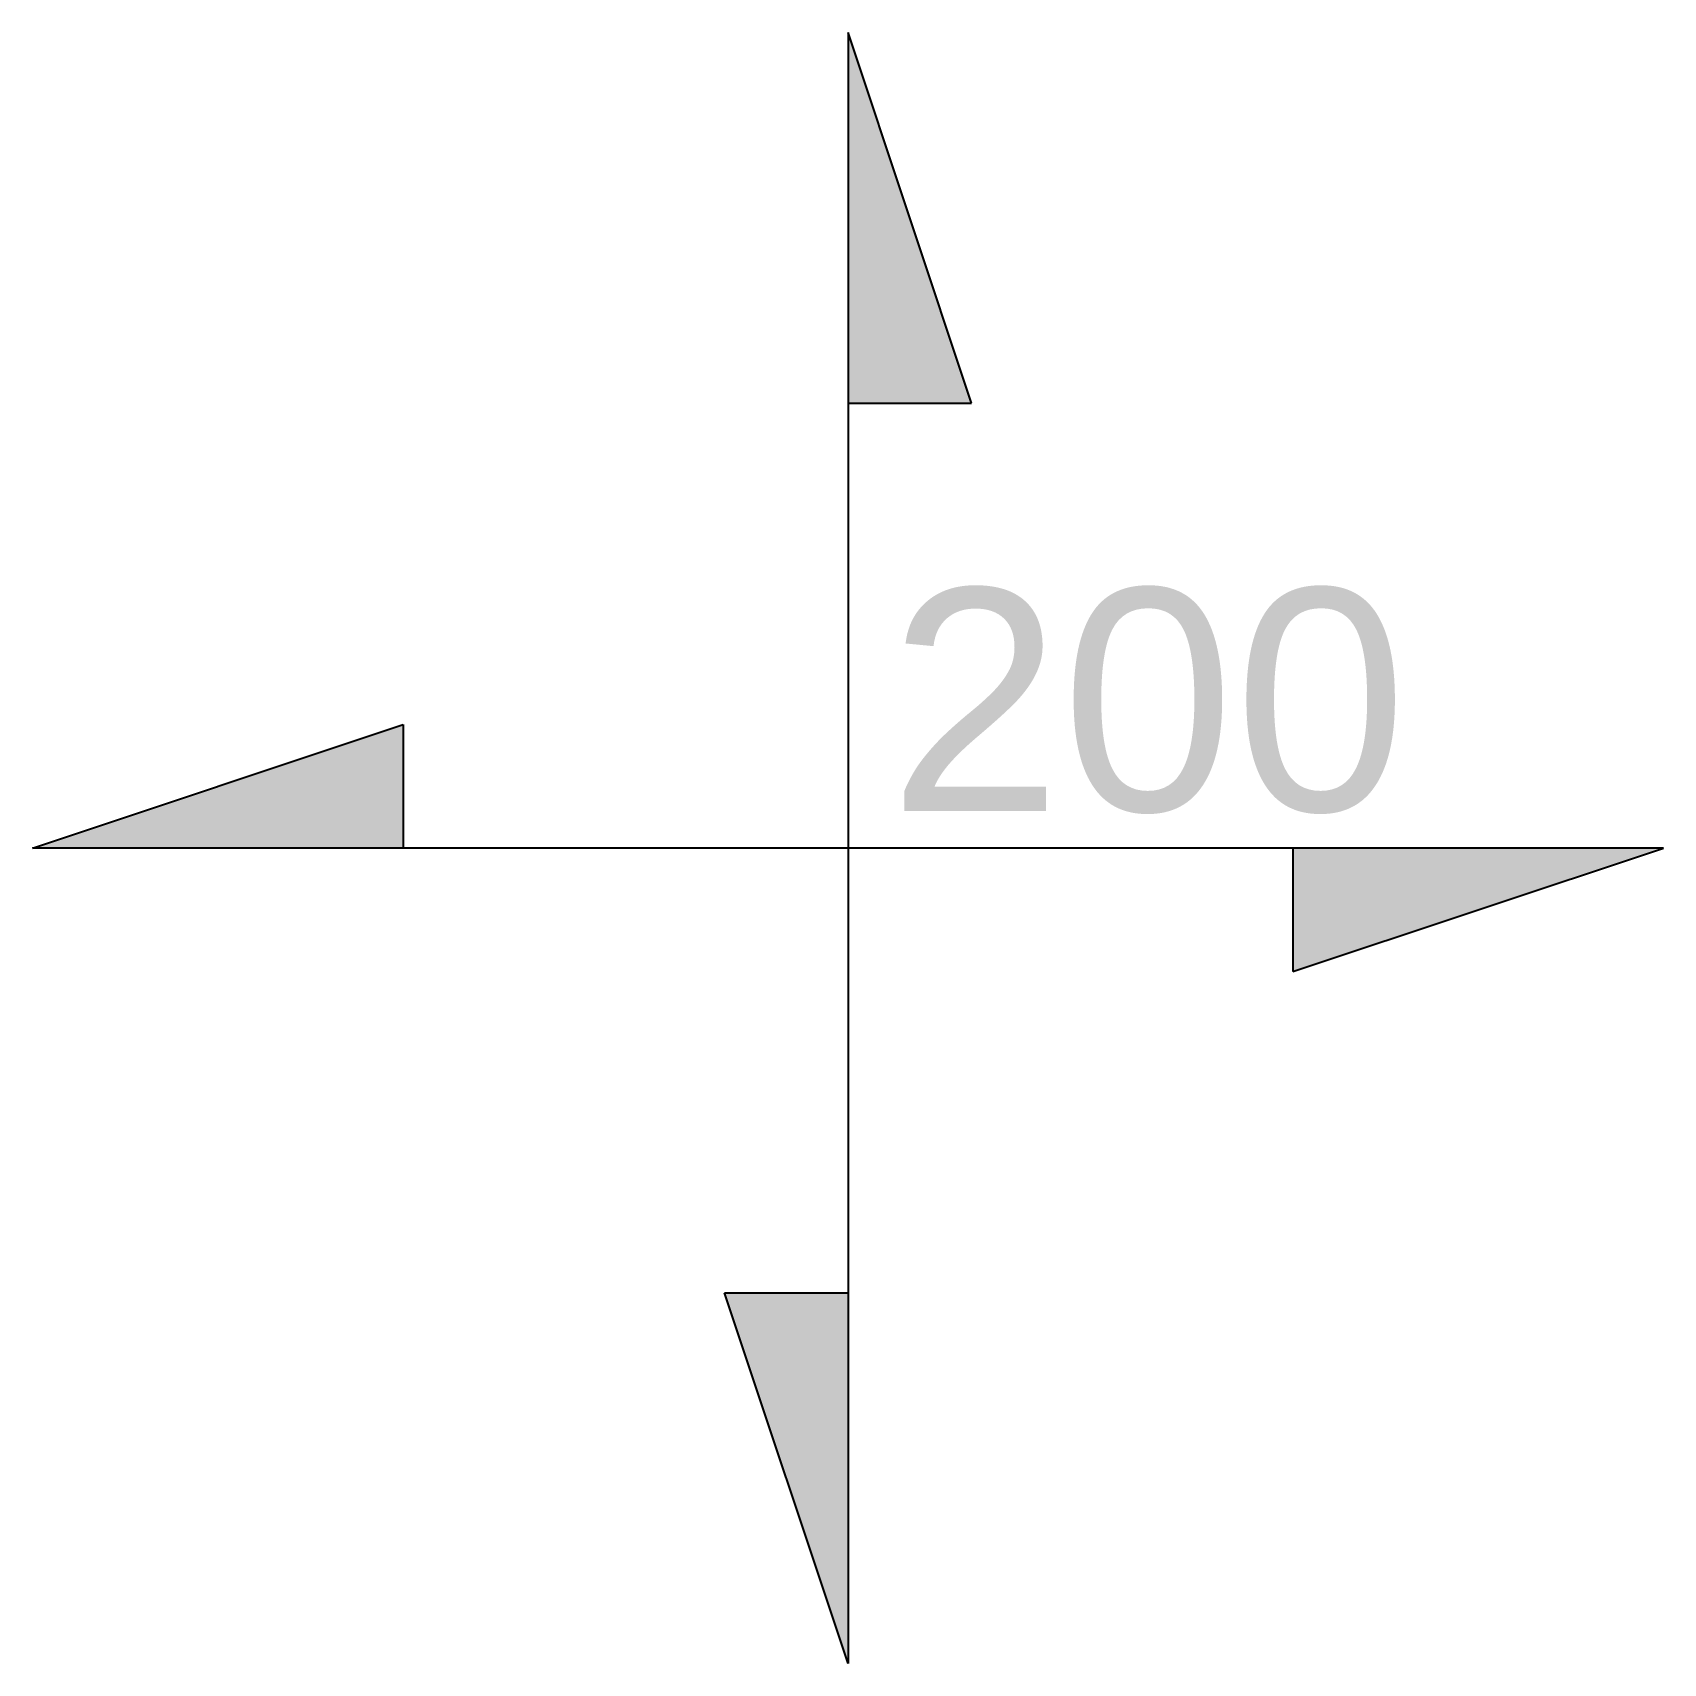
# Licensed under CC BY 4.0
# Model space of a CAD drawing. Header units: millimetres. Extents: x -11 to 11, y -11 to 11.
import ezdxf
from ezdxf.enums import TextEntityAlignment as Align

# ---------------------------------------------------------------- set-up
doc = ezdxf.new("R2010")
doc.units = ezdxf.units.MM
doc.styles.get("Standard").update_dxf_attribs({"font": 'arial.ttf'})

# ---------------------------------------------------------------- blocks, each defined once
blk = doc.blocks.new('*U15')
h = blk.add_hatch(color=0)
h.dxf.hatch_style = 1
h.paths.add_polyline_path([(0, -6), (-1.667, -6), (0, -11)])
h.paths.add_polyline_path([(0, 6), (1.667, 6), (0, 11)])
h = blk.add_hatch(color=0)
h.dxf.hatch_style = 1
h.paths.add_polyline_path([(-6, 0), (-6, 1.667), (-11, 0)])
h.paths.add_polyline_path([(6, 0), (6, -1.667), (11, 0)])
at = {"color": 0}
for p, q in [((1.667, 6), (0, 11)), ((0, 11), (0, -11)), ((0, 6), (1.667, 6)), ((-11, 0), (-6, 1.667)), ((-6, 1.667), (-6, 0)), ((11, 0), (-11, 0)), ((6, 0), (6, -1.667)), ((6, -1.667), (11, 0)), ((0, -11), (-1.667, -6)), ((-1.667, -6), (0, -6))]:
    blk.add_line(p, q, dxfattribs=at)
at = {"color": 0, "flags": 8}
blk.add_attdef('SlabThickness', text='', height=3, dxfattribs=at).set_placement((0.55, 2), align=Align.MIDDLE_LEFT)

msp = doc.modelspace()

# ---------------------------------------------------------------- block references
ref = msp.add_blockref('*U15', (0, 0))
ref.add_attrib('SlabThickness', '200', dxfattribs={"color": 0, "height": 3}).set_placement((0.55, 2), align=Align.MIDDLE_LEFT)

doc.saveas('drawing.dxf')
